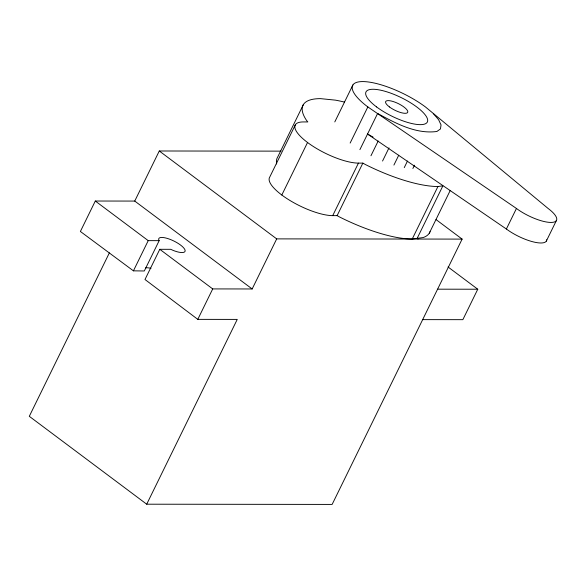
<?xml version="1.0" encoding="UTF-8"?>
<svg xmlns="http://www.w3.org/2000/svg" width="586" height="586" viewBox="0 0 586 586"><rect width="100%" height="100%" fill="white"/><g stroke="black" fill="none" stroke-linecap="round" stroke-linejoin="round"><path stroke-width="0.88" d="M146.712 504.202L332.137 504.421L462.12 239.103L276.695 238.883L252.163 288.964L134.743 201.071L95.298 201.027L80.385 231.47L133.425 270.842L144.31 270.981L159.165 240.656L158.696 239.645A14.591 4.439 26.1 0 1 170.826 239.659A14.591 4.439 26.1 0 1 185.103 250.339A14.591 4.439 26.1 0 1 172.965 250.332L170.731 249.314L159.788 249.306L144.991 279.507L197.797 319.363L237.249 319.407L146.712 504.202L29.3 416.316L109.37 252.874M134.743 201.071L159.282 150.99L281.053 151.137M133.425 270.842L148.221 240.641L159.165 240.656M197.797 319.363L212.711 288.92L252.163 288.964M303.423 104.491L277.698 157.011A84.875 25.806 26.1 0 0 276.687 163.985M295.417 124.679L269.692 177.192A39.767 12.094 26.1 0 0 289.733 200.346A39.767 12.094 26.1 0 0 332.716 215.633L337.126 215.633L339.624 217.018A84.875 25.806 26.1 0 0 412.207 239.044L423.121 237.557A84.875 25.806 26.1 0 0 430.036 231.675M281.815 195.013L307.547 142.493A39.767 12.094 26.1 0 1 303.423 121.932L307.84 121.939L306.646 120.555A84.875 25.806 26.1 0 1 320.52 98.638L335.434 100.147A84.875 25.806 26.1 0 1 344.517 102.111M334.789 121.917L352.897 84.963M350.142 143.065L367.847 106.93A49.019 14.906 26.1 0 1 362.771 81.579A49.019 14.906 26.1 0 1 425.502 106.996L548.159 208.506A26.956 8.197 26.1 0 1 550.95 222.438A26.956 8.197 26.1 0 1 516.449 208.47L367.847 106.93M359.899 149.642L377.604 113.494C395.609 123.192 415.767 134.326 436.885 131.484L440.452 128.957L441.038 124.928L438.592 119.683L433.296 113.559M332.716 215.633L358.442 163.113L362.859 163.12L365.349 164.505A84.875 25.806 26.1 0 0 437.932 186.524L442.884 185.85L417.159 238.37L418.067 239.051M337.126 215.633L362.859 163.12M370.953 155.766L378.19 140.992M382.555 161.033L388.994 147.899M393.917 165.069L398.744 155.224M404.259 167.618L407.475 161.047M412.874 168.49L414.485 165.208M412.207 239.044L437.932 186.524M429.296 233.184L450.202 190.516M546.709 239.733A26.956 8.197 26.1 0 1 532.44 241.674A26.956 8.197 26.1 0 1 506.385 229.016L516.449 208.47M448.041 266.974L477.766 289.228L462.852 319.67L422.667 319.626M546.313 241.132L556.378 220.578M437.588 289.184L477.766 289.228M373.07 137.109L367.539 134.048L506.385 229.016M436.028 219.567L462.12 239.103M159.282 150.99L276.695 238.883M95.298 201.027L148.221 240.641M159.788 249.306L212.711 288.92M145.614 267.875A14.591 4.439 26.1 0 1 151.005 268.344M358.442 163.113A39.767 12.094 26.1 0 1 307.547 142.493M376.586 106.938A34.164 10.387 26.1 0 0 427.187 122.291A34.164 10.387 26.1 0 0 386.255 91.65A34.164 10.387 26.1 0 0 376.586 106.938M389.456 106.952A12.277 3.736 26.1 0 0 407.636 112.468A12.277 3.736 26.1 0 0 392.928 101.459A12.277 3.736 26.1 0 0 389.456 106.952"/></g></svg>
